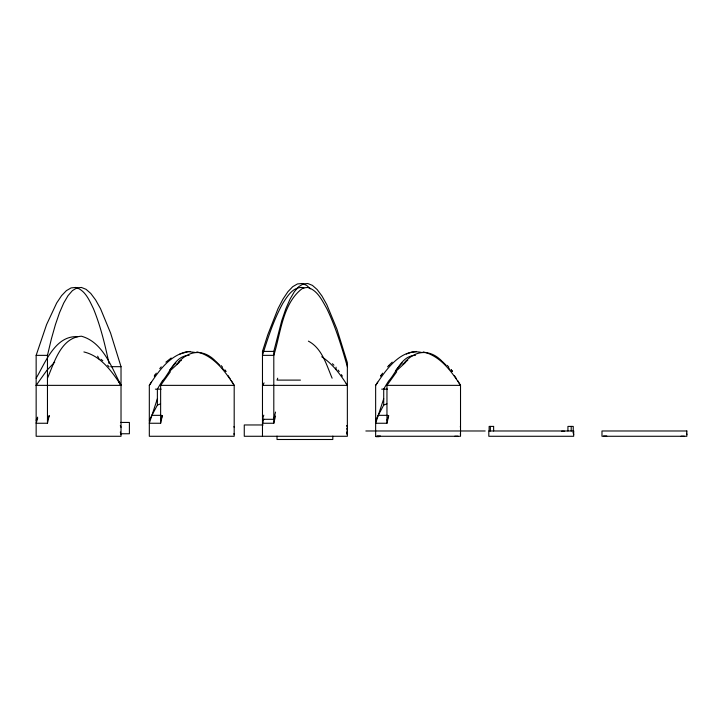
<?xml version="1.0" encoding="UTF-8"?>
<svg xmlns="http://www.w3.org/2000/svg" width="723" height="723" viewBox="0 0 723 723"><rect width="100%" height="100%" fill="white"/><g stroke="black" fill="none" stroke-linecap="round" stroke-linejoin="round"><path stroke-width="1.08" d="M37.677 418.246L36.15 423.253L47.465 423.253L49.155 415.815M157.379 398.744L149.318 423.253L160.633 423.253L162.323 415.815M383.714 398.744L375.644 423.253L386.959 423.253L388.658 415.815M47.465 423.253L47.465 355.355L51.405 338.825L55.427 324.591L59.539 312.652L63.732 303.018L68.025 295.68L72.399 290.646L76.864 287.899L81.419 287.456L86.055 289.317L90.791 293.475L95.608 299.928L100.515 308.676L110.592 333.077L121.021 366.678L121.021 436.276L36.15 436.276L36.15 355.355L46.579 324.591L56.665 303.018L61.563 295.68L66.389 290.646L71.116 287.899L75.761 287.456C85.341 290.221 89.408 300.533 93.439 308.676C100.642 326.317 105.07 344.916 109.01 363.506M262.783 422.241L262.476 423.253L273.8 423.253L273.8 351.405L281.753 320.641L285.865 308.703L290.068 299.069L294.351 291.731L298.726 286.688L303.19 283.949L307.745 283.506L312.39 285.359L317.117 289.516L321.934 295.969L326.841 304.726L336.918 329.128L347.356 362.72L347.356 436.276L244.266 436.276L244.266 424.961L263.145 424.961M275.517 412.074L273.8 419.304L262.476 419.304L263.796 415.174M273.8 423.253L275.517 416.023M262.476 436.276L262.476 351.405L267.745 334.876L277.994 308.703L282.991 299.069L287.899 291.731L292.716 286.688L297.442 283.949L302.087 283.506L306.642 285.359L310.366 288.829M262.476 423.253L263.796 419.123M47.465 420.235L49.155 415.635M160.633 420.235L162.323 415.635M386.959 420.235L388.658 415.635M277.713 378.192L277.017 380.108L300.452 380.108M47.465 378.228C54.342 362.494 60.877 337.65 81.419 336.213C103.172 342.259 111.396 367.266 121.021 385.223M36.15 420.235L37.677 417.144M149.318 420.235L157.379 405.07L157.379 389.155A145.648 110.908 -86.3 0 1 162.386 380.931M262.476 420.235L262.783 419.611M375.644 420.235L383.714 405.07L383.714 389.155M36.15 378.228C45.495 362.304 55.328 335.4 77.578 336.674M162.404 380.958C170.501 371.956 175.147 355.58 189.11 355.391M383.696 389.137A145.648 110.908 -86.3 0 1 388.712 380.931C396.873 371.974 401.464 355.562 415.445 355.391M119.051 382.051L121.021 385.359L36.15 385.359L36.71 384.455M231.197 380.406L234.189 385.359L234.189 436.276L149.318 436.276L149.318 385.359C158.265 371.676 168.884 356.322 185.621 352.011M346.19 383.542L347.356 385.359L262.476 385.359L263.045 384.455M457.523 380.406L460.524 385.359L460.524 436.276L375.644 436.276L375.644 385.359C385.576 370.438 400.795 347.664 421.699 352.481M36.15 385.359L46.76 370.501L54.713 362.151M155.282 374.613L154.288 376.159L156.276 373.167M149.318 385.359L151.36 382.178M262.476 385.359L264.076 382.892M381.617 374.613L380.614 376.159L382.612 373.167M375.644 385.359L377.695 382.178M160.633 423.253L160.633 385.359L170.375 371.785M386.959 423.253L386.959 385.359L396.71 371.785M159.756 368.649L161.247 366.859M169.625 371.261L179.394 362.295M395.96 371.261L405.72 362.295M387.582 366.859L388.911 365.458M176.701 364.347C187.799 350.167 202.937 348.396 215.391 360.922M403.027 364.347C414.134 350.167 429.272 348.396 441.717 360.922M389.073 365.214L392.218 362.151M165.892 362.151L171.197 358.002M179.078 361.563L181.419 360.434M405.413 361.563L407.754 360.434M180.009 354.008L188.251 351.586L195.364 352.481M406.335 354.008L411.45 352.237L416.565 351.45M186.281 351.875L190.23 351.45M262.476 351.405L273.8 351.405M36.15 355.355L47.465 355.355M110.736 366.678L121.021 366.678M160.633 385.359L234.189 385.359C225.097 371.414 214.026 355.861 196.846 351.893M386.959 385.359L460.524 385.359C451.432 371.414 440.361 355.861 423.172 351.893M155.373 389.155L161.166 389.155M381.699 389.155L387.492 389.155M151.758 415.336L161.374 415.336M378.084 415.336L387.7 415.336M120.515 422.44L129.399 422.44L129.399 433.755L120.515 433.755M493.61 426.407L489.137 426.407L489.11 430.98M365.847 430.98L485.178 430.98M377.198 436.041L380.461 436.041M603.533 436.041L606.787 436.041M454.767 436.249L458.021 436.249M681.093 436.249L684.356 436.249M375.96 436.674L379.214 436.674M564.636 431.288L561.672 431.206M83.895 351.938C100.967 356.014 111.966 371.468 121.021 385.359L118.689 381.726M303.913 288.206L302.087 287.456C292.824 287.085 287.42 296.231 282.991 303.018C273.854 319.467 268.052 337.469 262.476 355.355L273.8 355.355C280.804 333.14 282.612 302.395 303.19 287.899L307.745 287.456C317.533 290.303 322.187 300.515 326.841 308.676C335.752 327.203 341.708 346.959 347.356 366.678M308.405 341.139C322.051 348.296 326.507 364.97 332.119 378.192M321.717 356.755C332.616 363.814 340.452 374.559 347.356 385.359M100.967 359.277L102.793 360.741M442.241 361.401L446.091 365.205M215.915 361.401L219.765 365.205M332.435 363.723L333.927 365.214M107.6 365.214L109.092 366.859M447.23 365.359L448.847 367.148M221.057 365.531L222.521 367.148M448.558 367.989L449.751 369.435M222.223 367.989L223.425 369.435M451.134 369.905L452.3 371.423L451.333 370.158M451.179 369.968L452.354 371.486M338.075 370.04L339.232 371.55M224.853 369.968L226.019 371.486L224.998 370.158M454.333 375.562L456.484 378.771M227.998 375.562L230.158 378.771M341.383 374.613L342.386 376.159M97.641 356.177L99.006 358.933M346.597 425.558L347.356 427.239M120.307 425.666L121.021 427.239M460.262 426.678L460.524 427.239M233.936 426.678L234.189 427.239M346.733 428.513L347.356 430.619M346.733 432.462L347.356 434.577L346.597 431.857M572.996 432.101L573.682 434.577M120.307 432.02L121.021 434.577M686.47 433.222L686.85 434.577M460.262 433.664L460.524 434.577M233.936 433.664L234.189 434.577M573.24 430.98L573.24 426.407L567.944 426.407L567.917 430.98M571.197 426.407L571.197 430.98M493.628 426.407L493.628 430.98M490.357 426.407L490.357 430.98M336.041 367.176L336.041 369.399M332.815 436.132L332.815 439.494L277.017 439.494L277.017 436.132M160.542 403.823A75.463 75.463 0 0 1 157.379 405.07M169.453 370.438A107.266 78.021 -79.7 0 1 175.942 362.955M386.877 403.823A75.463 75.463 0 0 1 383.714 405.07M395.788 370.438A107.266 78.021 -79.7 0 1 402.268 362.955M573.682 430.98L488.811 430.98L488.811 436.276L573.682 436.276L573.682 430.98M686.85 430.98L601.979 430.98L601.979 436.276L686.85 436.276L686.85 430.98"/></g></svg>
